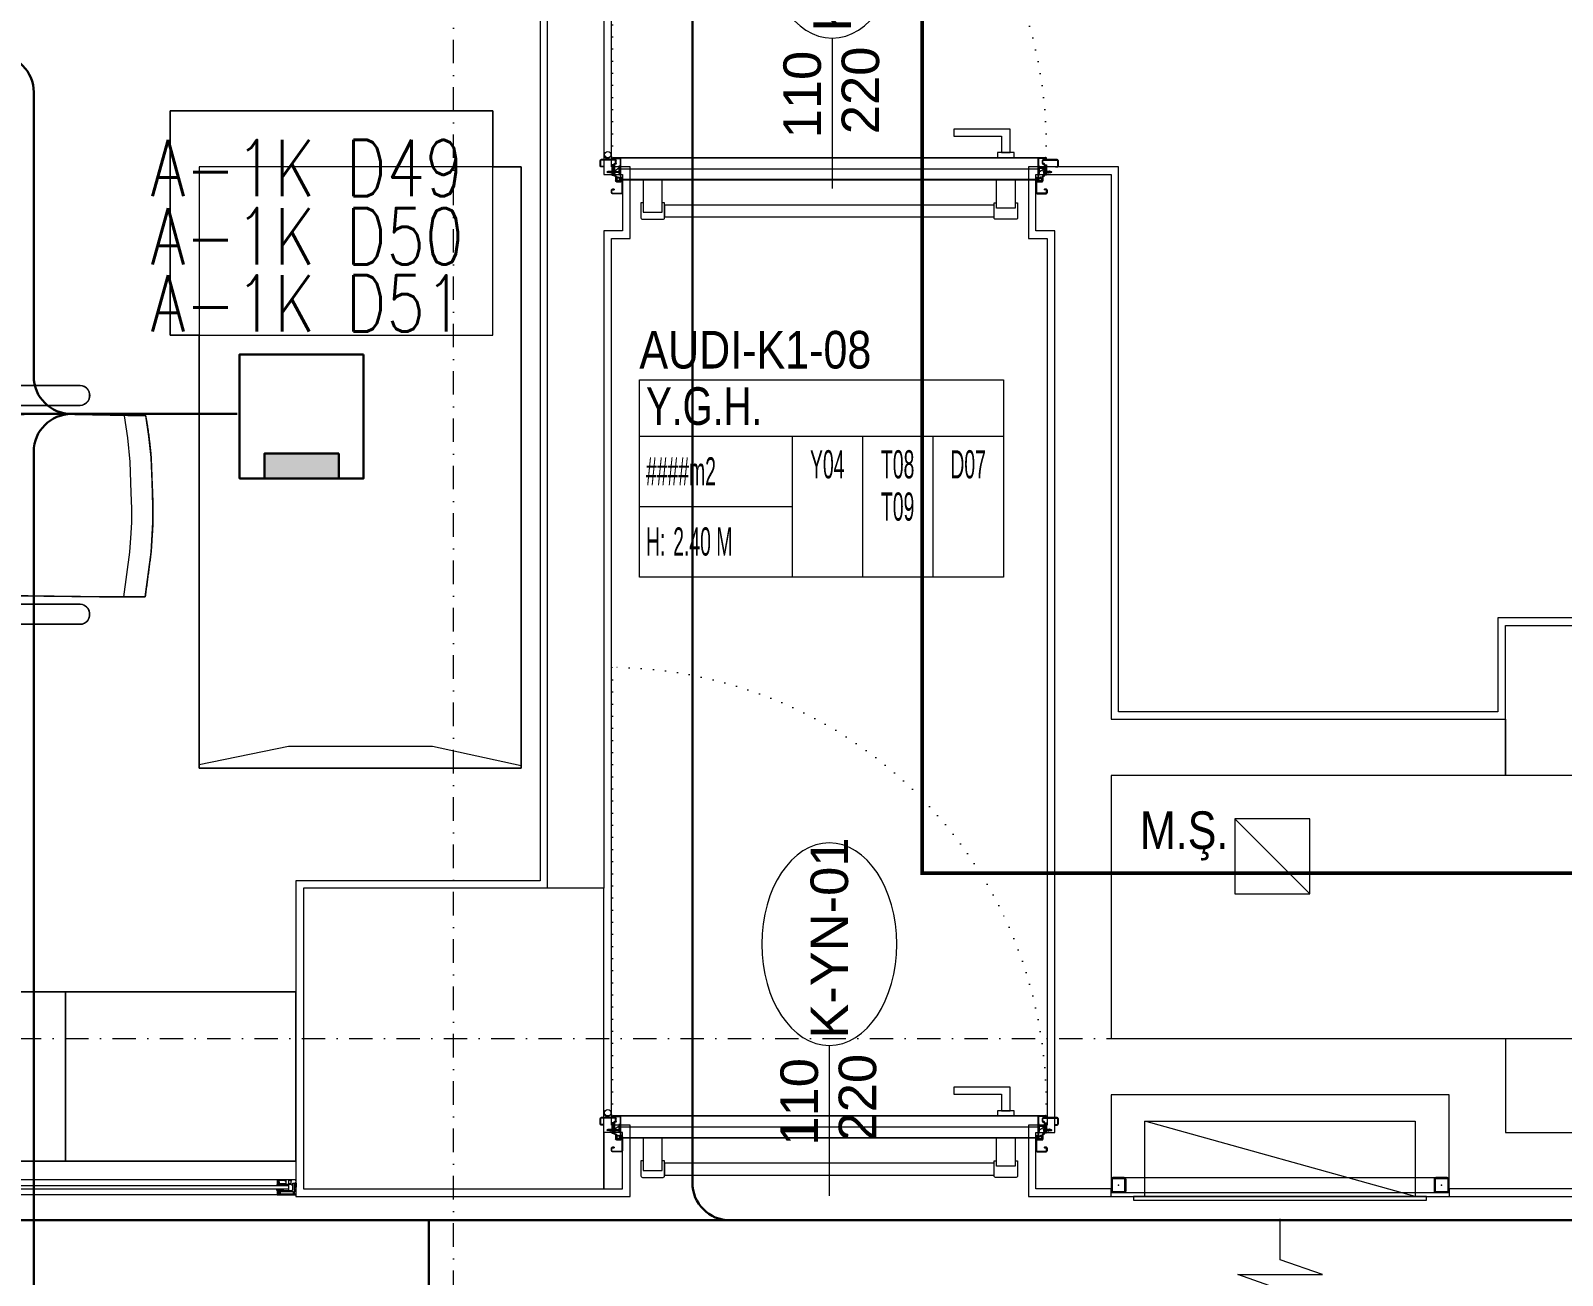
# Model space of a CAD drawing. Extents: x -2050 to 29725, y -1777 to 6820.
# Drawn here: x 9854.9 to 10262.6, y 2342 to 2673.3 of the extents above; entities that cross this region are included whole.
import ezdxf
from ezdxf.enums import TextEntityAlignment as Align

# ---------------------------------------------------------------- set-up
doc = ezdxf.new("R2010")
doc.units = 0
doc.header["$LTSCALE"] = 25
doc.header["$MEASUREMENT"] = 0
for name, pattern in [('DASHDOT2', [0.5, 0.25, -0.125, 0, -0.125]), ('DOT2', [0.125, 0, -0.125]), ('HIDDEN2', [4.7625, 3.175, -1.5875])]:
    doc.linetypes.add(name, pattern=pattern)
doc.layers.get('0').update_dxf_attribs({"color": 9, "lineweight": 9})
for name, color, linetype, lineweight in [('0 @ 1', 9, 'Continuous', 9), ('00', 9, 'Continuous', 9), ('01', 9, 'Continuous', 9), ('05', 9, 'Continuous', 9), ('06D', 9, 'Continuous', 9), ('10', 9, 'Continuous', 9), ('11', 9, 'Continuous', 9), ('14', 9, 'Continuous', 9), ('15', 9, 'Continuous', 9), ('20', 9, 'DOT2', 9), ('21', 9, 'Continuous', 9), ('22', 8, 'Continuous', 9), ('24', 9, 'DASHDOT2', 9), ('32-ekipman', 9, 'Continuous', 9), ('33', 9, 'BATTING', 9), ('40', 9, 'Continuous', 9), ('DATA TAVAN', 160, 'Continuous', 30), ('DATA YER', 30, 'Continuous', 30), ('E-DÖŞEME (ŞAP İÇİ) PRİZ KUTUSU', 7, 'Continuous', 30), ('E-YAZI', 7, 'Continuous', 30)]:
    doc.layers.add(name, color=color, linetype=linetype, lineweight=lineweight)
doc.styles.add('Arial', font='arial.ttf', dxfattribs={"height": 2.5})
doc.styles.add('E-YAZI', font='txttw.shx')
doc.styles.add('MuuM_TEXT-STANDART', font='ARIALN.TTF')
doc.linetypes.add('BATTING', pattern='A,0.0001,-0.1,[134,ltypeshp.shx,S=0.1,R=0,X=-0.1,Y=0],-0.2,[134,ltypeshp.shx,S=0.1,R=180,X=0.1,Y=0],-0.1', length=0.4001)
pattern_1 = [(225, (-604.72494, -2171.82614), (-0.0883883476, 0.0883883476), []), (135, (-604.72494, -2171.82614), (0.0883883476, 0.0883883476), [])]

# ---------------------------------------------------------------- blocks, each defined once
blk = doc.blocks.new('0_doorno')
blk.add_lwpolyline([(4.5, 0), (12.5, 0)])
blk.add_ellipse((-0.891, 0), major_axis=(-5.391, 0), ratio=0.666667)
at = {"style": 'Arial'}
blk.add_attdef('YUKSEKLIK', text='', height=2, dxfattribs=at).set_placement((5, 12.3), align=Align.TOP_LEFT)
blk.add_attdef('KAPINO', text='', height=2, dxfattribs=at).set_placement((0, 0), align=Align.MIDDLE)
blk.add_attdef('GENISLIK', text='', height=2, dxfattribs=at).set_placement((5, -3.789), align=Align.BOTTOM_LEFT)
blk = doc.blocks.new('Group-258-1')
at = {"linetype": 'Continuous'}
for p, q in [((384800.0983, 69164.505), (384800.0936, 69164.5084)), ((384800.71, 69164.505), (384800.7146, 69164.5084)), ((384800.2257, 69164.3995), (384800.1668, 69164.4084)), ((384800.2892, 69164.3936), (384800.2257, 69164.3995)), ((384800.3717, 69164.3904), (384800.2892, 69164.3936)), ((384800.4137, 69164.389), (384800.3717, 69164.3904)), ((384800.4502, 69164.389), (384800.4137, 69164.389)), ((384800.4792, 69164.3908), (384800.4502, 69164.389)), ((384800.5299, 69164.394), (384800.4792, 69164.3908)), ((384800.5895, 69164.4019), (384800.5299, 69164.394)), ((384800.6491, 69164.4097), (384800.5895, 69164.4019))]:
    blk.add_line(p, q, dxfattribs=at)
at = {"linetype": 'Continuous', "flags": 128}
for points in [[(384800.0862, 69164.6997), (384800.0862, 69164.6409), (384800.0862, 69164.6409)], [(384800.722, 69164.6997), (384800.722, 69164.6409), (384800.722, 69164.6409)], [(384800.0862, 69164.6409), (384800.0862, 69164.5259), (384800.0862, 69164.6409)], [(384800.1395, 69164.5259), (384800.1395, 69164.6409), (384800.1395, 69164.6409)], [(384800.6687, 69164.5259), (384800.6687, 69164.6409), (384800.6687, 69164.6409)], [(384800.722, 69164.6409), (384800.722, 69164.5259), (384800.722, 69164.6409)], [(384800.0862, 69164.5259), (384800.0862, 69164.5259), (384800.087, 69164.52)], [(384800.0862, 69164.5259), (384800.087, 69164.52), (384800.087, 69164.52)], [(384800.087, 69164.52), (384800.087, 69164.52), (384800.0892, 69164.5143)], [(384800.087, 69164.52), (384800.0892, 69164.5143), (384800.0892, 69164.5143)], [(384800.0892, 69164.5143), (384800.0892, 69164.5143), (384800.0929, 69164.5094)], [(384800.0892, 69164.5143), (384800.0936, 69164.5084), (384800.0929, 69164.5094)], [(384800.1328, 69164.5094), (384800.1328, 69164.5094), (384800.1365, 69164.5143)], [(384800.1328, 69164.5094), (384800.1365, 69164.5143), (384800.1365, 69164.5143)], [(384800.1365, 69164.5143), (384800.1365, 69164.5143), (384800.1387, 69164.52)], [(384800.1365, 69164.5143), (384800.1387, 69164.52), (384800.1387, 69164.52)], [(384800.1387, 69164.52), (384800.1387, 69164.52), (384800.1395, 69164.5259)], [(384800.1387, 69164.52), (384800.1395, 69164.5259), (384800.1395, 69164.5259)], [(384800.6695, 69164.52), (384800.6695, 69164.52), (384800.6687, 69164.5259)], [(384800.6695, 69164.52), (384800.6687, 69164.5259), (384800.6687, 69164.5259)], [(384800.6718, 69164.5143), (384800.6718, 69164.5143), (384800.6695, 69164.52)], [(384800.6718, 69164.5143), (384800.6695, 69164.52), (384800.6695, 69164.52)], [(384800.6754, 69164.5094), (384800.6754, 69164.5094), (384800.6718, 69164.5143)], [(384800.6754, 69164.5094), (384800.6718, 69164.5143), (384800.6718, 69164.5143)], [(384800.719, 69164.5143), (384800.7146, 69164.5084), (384800.7153, 69164.5094)], [(384800.719, 69164.5143), (384800.719, 69164.5143), (384800.7153, 69164.5094)], [(384800.7213, 69164.52), (384800.7213, 69164.52), (384800.719, 69164.5143)], [(384800.7213, 69164.52), (384800.719, 69164.5143), (384800.719, 69164.5143)], [(384800.722, 69164.5259), (384800.722, 69164.5259), (384800.7213, 69164.52)], [(384800.722, 69164.5259), (384800.7213, 69164.52), (384800.7213, 69164.52)], [(384800.0977, 69164.5054), (384800.0977, 69164.5054), (384800.1034, 69164.5026)], [(384800.0977, 69164.5054), (384800.1034, 69164.5026), (384800.1034, 69164.5026)], [(384800.1034, 69164.5026), (384800.1034, 69164.5026), (384800.1096, 69164.5011)], [(384800.1034, 69164.5026), (384800.1096, 69164.5011), (384800.1096, 69164.5011)], [(384800.1096, 69164.5011), (384800.1096, 69164.5011), (384800.1161, 69164.5011)], [(384800.1096, 69164.5011), (384800.1161, 69164.5011), (384800.1161, 69164.5011)], [(384800.1161, 69164.5011), (384800.1161, 69164.5011), (384800.1223, 69164.5026)], [(384800.1161, 69164.5011), (384800.1223, 69164.5026), (384800.1223, 69164.5026)], [(384800.1223, 69164.5026), (384800.1223, 69164.5026), (384800.128, 69164.5054)], [(384800.1223, 69164.5026), (384800.128, 69164.5054), (384800.128, 69164.5054)], [(384800.128, 69164.5054), (384800.128, 69164.5054), (384800.1328, 69164.5094)], [(384800.128, 69164.5054), (384800.1328, 69164.5094), (384800.1328, 69164.5094)], [(384800.6802, 69164.5054), (384800.6802, 69164.5054), (384800.6754, 69164.5094)], [(384800.6802, 69164.5054), (384800.6754, 69164.5094), (384800.6754, 69164.5094)], [(384800.6859, 69164.5026), (384800.6859, 69164.5026), (384800.6802, 69164.5054)], [(384800.6859, 69164.5026), (384800.6802, 69164.5054), (384800.6802, 69164.5054)], [(384800.6922, 69164.5011), (384800.6922, 69164.5011), (384800.6859, 69164.5026)], [(384800.6922, 69164.5011), (384800.6859, 69164.5026), (384800.6859, 69164.5026)], [(384800.6986, 69164.5011), (384800.6986, 69164.5011), (384800.6922, 69164.5011)], [(384800.6986, 69164.5011), (384800.6922, 69164.5011), (384800.6922, 69164.5011)], [(384800.7048, 69164.5026), (384800.7048, 69164.5026), (384800.6986, 69164.5011)], [(384800.7048, 69164.5026), (384800.6986, 69164.5011), (384800.6986, 69164.5011)], [(384800.7105, 69164.5054), (384800.7105, 69164.5054), (384800.7048, 69164.5026)], [(384800.7105, 69164.5054), (384800.7048, 69164.5026), (384800.7048, 69164.5026)]]:
    blk.add_lwpolyline(points, close=True, dxfattribs=at)
at = {"linetype": 'Continuous'}
for points in [[(384800.4074, 69164.8792), (384800.3673, 69164.8772), (384800.3272, 69164.8751)], [(384800.4932, 69164.8746), (384800.4503, 69164.8769), (384800.4074, 69164.8792)], [(384800.1886, 69164.8426), (384800.1775, 69164.8055), (384800.1663, 69164.7685)], [(384800.2312, 69164.8536), (384800.2099, 69164.8481), (384800.1886, 69164.8426)], [(384800.3272, 69164.8751), (384800.2792, 69164.8644), (384800.2312, 69164.8536)], [(384800.5432, 69164.8666), (384800.5182, 69164.8706), (384800.4932, 69164.8746)], [(384800.6271, 69164.8405), (384800.5851, 69164.8535), (384800.5432, 69164.8666)], [(384800.6454, 69164.7717), (384800.6363, 69164.8061), (384800.6271, 69164.8405)], [(384800.1182, 69164.7571), (384800.1184, 69164.788), (384800.1261, 69164.8013), (384800.1481, 69164.8026)], [(384800.1481, 69164.8026), (384800.1523, 69164.8031), (384800.1616, 69164.7937)], [(384800.2113, 69164.8039), (384800.1911, 69164.7972), (384800.1708, 69164.7905)], [(384800.2746, 69164.8191), (384800.2429, 69164.8115), (384800.2113, 69164.8039)], [(384800.3252, 69164.8264), (384800.2999, 69164.8227), (384800.2746, 69164.8191)], [(384800.3841, 69164.8318), (384800.3546, 69164.8291), (384800.3252, 69164.8264)], [(384800.4307, 69164.8318), (384800.4074, 69164.8318), (384800.3841, 69164.8318)], [(384800.4872, 69164.8271), (384800.4589, 69164.8295), (384800.4307, 69164.8318)], [(384800.5356, 69164.8225), (384800.5114, 69164.8248), (384800.4872, 69164.8271)], [(384800.5919, 69164.8096), (384800.5638, 69164.8161), (384800.5356, 69164.8225)], [(384800.637, 69164.7924), (384800.6046, 69164.8075), (384800.5919, 69164.8096)], [(384800.6601, 69164.8026), (384800.656, 69164.8031), (384800.6466, 69164.7937)], [(384800.69, 69164.7571), (384800.6898, 69164.788), (384800.6822, 69164.8013), (384800.6601, 69164.8026)], [(384800.0854, 69164.7011), (384800.1126, 69164.7212), (384800.1182, 69164.7571)], [(384800.1585, 69164.7715), (384800.1583, 69164.7588), (384800.158, 69164.7461)], [(384800.1616, 69164.7937), (384800.1601, 69164.7826), (384800.1585, 69164.7715)], [(384800.1663, 69164.7685), (384800.1639, 69164.6975), (384800.1616, 69164.6266)], [(384800.6491, 69164.4746), (384800.6472, 69164.6232), (384800.6454, 69164.7717)], [(384800.6466, 69164.7937), (384800.6482, 69164.7826), (384800.6497, 69164.7715)], [(384800.6497, 69164.7715), (384800.65, 69164.7588), (384800.6502, 69164.7461)], [(384800.7229, 69164.7011), (384800.6957, 69164.7212), (384800.69, 69164.7571)], [(384800.158, 69164.7461), (384800.1488, 69164.7423), (384800.1395, 69164.7385)], [(384800.1395, 69164.7385), (384800.1395, 69164.6897), (384800.1395, 69164.6409)], [(384800.6502, 69164.7461), (384800.6595, 69164.7423), (384800.6687, 69164.7385)], [(384800.6687, 69164.7385), (384800.6687, 69164.6897), (384800.6687, 69164.6409)], [(384800.1616, 69164.6266), (384800.1642, 69164.4892), (384800.1668, 69164.3518)], [(384800.6491, 69164.3531), (384800.6491, 69164.4138), (384800.6491, 69164.4746)], [(384800.1668, 69164.3518), (384800.2302, 69164.3409), (384800.278, 69164.3374)], [(384800.5299, 69164.3374), (384800.5895, 69164.3452), (384800.6491, 69164.3531)], [(384800.278, 69164.3374), (384800.3427, 69164.3349), (384800.4074, 69164.3324)], [(384800.4074, 69164.3324), (384800.4288, 69164.3324), (384800.4502, 69164.3324)], [(384800.4502, 69164.3324), (384800.4901, 69164.3349), (384800.5299, 69164.3374)]]:
    blk.add_open_spline(points, degree=2, dxfattribs=at)
at = {"layer": '40'}
blk.add_lwpolyline([(384800.6491, 69164.3531), (384800.5895, 69164.3452), (384800.5299, 69164.3374), (384800.4502, 69164.3324), (384800.4074, 69164.3324), (384800.3427, 69164.3349), (384800.278, 69164.3374), (384800.2222, 69164.3433), (384800.1668, 69164.3518), (384800.1642, 69164.4892), (384800.1616, 69164.6266), (384800.1639, 69164.6975), (384800.1663, 69164.7685), (384800.1732, 69164.7913), (384800.1886, 69164.8426), (384800.3272, 69164.8751), (384800.4074, 69164.8792), (384800.4932, 69164.8746), (384800.5432, 69164.8666), (384800.6271, 69164.8405), (384800.6454, 69164.7717), (384800.6472, 69164.6232), (384800.6491, 69164.4746), (384800.6491, 69164.4097)], close=True, dxfattribs=at)
for points in [[(384800.1395, 69164.7385), (384800.158, 69164.7461), (384800.1583, 69164.7588), (384800.1585, 69164.7715), (384800.1616, 69164.7937), (384800.1481, 69164.8026, 0.293897), (384800.1206, 69164.7899), (384800.1182, 69164.7571, -0.205), (384800.0854, 69164.7011), (384800.0862, 69164.6997), (384800.0862, 69164.5259, 0.937941), (384800.1395, 69164.5259)], [(384800.6687, 69164.7385), (384800.6502, 69164.7461), (384800.65, 69164.7588), (384800.6497, 69164.7715), (384800.6466, 69164.7937), (384800.6601, 69164.8026, -0.293897), (384800.6877, 69164.7899), (384800.69, 69164.7571, 0.205), (384800.7229, 69164.7011), (384800.722, 69164.6997), (384800.722, 69164.5259, -0.937941), (384800.6687, 69164.5259)]]:
    blk.add_lwpolyline(points, format="xyb", close=True, dxfattribs=at)
blk = doc.blocks.new('p-masa_160')
for p, q in [((7.57, 115.2), (7.57, 160)), ((85.7, 115.2), (7.57, 115.2))]:
    blk.add_line(p, q)
blk.add_lwpolyline([(85.7, 115.2), (93.45, 115.2), (93.45, 174.97), (7.57, 174.97), (7.57, 160), (0, 160), (0, 0), (85.7, 0), (85.7, 115.2)], close=True)
at = {"flags": 128}
for points in [[(7.57, 160), (7.57, 174.97), (93.45, 174.97), (93.45, 115.2), (85.7, 115.2)], [(85.7, 0.04), (85.7, 0.94), (61.93, 5.88), (23.62, 5.88), (0, 0.73), (0, 0), (85.67, 0)]]:
    blk.add_lwpolyline(points, dxfattribs=at)
for points in [[(85.7, 160), (85.7, 0), (0, 0), (0, 160), (85.7, 160)], [(85.7, 160), (85.7, 0), (0, 0), (0, 160)]]:
    blk.add_lwpolyline(points, close=True, dxfattribs=at)
blk = doc.blocks.new('Group-41-1')
for p, q in [((384804.5645, 69162.035), (384804.5645, 69161.585)), ((384805.1779, 69162.035), (384804.5645, 69162.035)), ((384805.1779, 69161.585), (384805.1779, 69162.035)), ((384804.5645, 69161.585), (384805.1779, 69161.585))]:
    blk.add_line(p, q)
at = {"flags": 128}
blk.add_lwpolyline([(384804.5645, 69162.035), (384805.1779, 69162.035), (384805.1779, 69161.585), (384804.5645, 69161.585)], close=True, dxfattribs=at)
blk = doc.blocks.new('Group-42-1')
at = {"layer": '05', "color": 7}
for p in [(-1.2267, 0), (-0.6133, 0), (0, 0)]:
    blk.add_blockref('Group-41-1', p, dxfattribs=at)
blk = doc.blocks.new('0_roomno2-flat-2')
at = {"layer": '21'}
blk.add_lwpolyline([(96.88, -52.5), (0, -52.5), (0, 0), (96.88, 0)], close=True, dxfattribs=at)
for points in [[(0, -15), (96.88, -15)], [(40.62, -15), (40.62, -52.5)], [(59.38, -15), (59.38, -52.5)], [(78.12, -15), (78.12, -52.5)], [(0, -33.75), (40.62, -33.75)]]:
    blk.add_lwpolyline(points, dxfattribs=at)
at = {"layer": '21', "style": 'MuuM_TEXT-STANDART', "width": 0.6}
blk.add_text('H:', height=7.5, dxfattribs=at).set_placement((1.75, -43.04), align=Align.MIDDLE_LEFT)
at = {"layer": '21', "style": 'Arial'}
blk.add_attdef('ODANO', (0, 5.85), '', height=10, dxfattribs=at)
blk.add_attdef('MEKANADI', text='', height=10, dxfattribs=at).set_placement((1.75, -15), align=Align.BOTTOM_LEFT)
at = {"layer": '21', "style": 'MuuM_TEXT-STANDART', "width": 0.6}
for tag, p in [('YER01', (50, -22.5)), ('TAVAN01', (68.75, -22.5)), ('DUVAR01', (87.5, -22.5)), ('YER02', (50, -33.75)), ('TAVAN02', (68.75, -33.75)), ('DUVAR02', (87.5, -33.75)), ('YER03', (50, -45)), ('TAVAN03', (68.75, -45)), ('DUVAR03', (87.5, -45))]:
    blk.add_attdef(tag, text='', height=7.5, dxfattribs=at).set_placement(p, align=Align.MIDDLE_CENTER)
for tag, p in [('M2', (1.75, -24.38)), ('TEMIZTAVANYUKSEKLIGI', (9, -43.04))]:
    blk.add_attdef(tag, text='', height=7.5, dxfattribs=at).set_placement(p, align=Align.MIDDLE_LEFT)
blk = doc.blocks.new('p-kolon_80x80')
blk.add_lwpolyline([(-40, -40), (40, -40), (40, 40), (-40, 40)], close=True)
blk = doc.blocks.new('*U10')
at = {"ltscale": 15}
for p, q in [((-24.9, 0.9), (-25.7, 0)), ((-24.9, -0.9), (-25.7, 0)), ((-22.9, 1.5), (-24.9, 0.9)), ((-22.9, 1.5), (-22.9, -1.5)), ((-21.2, -2.7), (-18.1, 2.8)), ((-21, -2.7), (-17.9, 2.7)), ((-19.7, -2.7), (-16.6, 2.8)), ((-19.5, -2.7), (-16.4, 2.7)), ((-18.5, 1.5), (-18.3, 2)), ((-18.2, -2.7), (-15.1, 2.8)), ((-18, -2.7), (-14.9, 2.7)), ((-17, 1.5), (-16.8, 2)), ((-16.7, -2.7), (-13.6, 2.8)), ((-16.5, -2.7), (-13.4, 2.7)), ((-15.5, 1.5), (-15.3, 2)), ((-15.2, -2.7), (-12.1, 2.8)), ((-15, -2.7), (-11.9, 2.7)), ((-14, 1.5), (-13.8, 2)), ((-13.7, -2.7), (-10.6, 2.8)), ((-13.5, -2.7), (-10.4, 2.7)), ((-12.5, 1.5), (-12.3, 2)), ((-12.2, -2.7), (-9.1, 2.8)), ((-12, -2.7), (-8.9, 2.7)), ((-11, 1.5), (-10.8, 2)), ((-10.7, -2.7), (-7.6, 2.8)), ((-10.5, -2.7), (-7.4, 2.7)), ((-9.5, 1.5), (-9.3, 2)), ((-9.2, -2.7), (-6.1, 2.8)), ((-9, -2.7), (-5.9, 2.7)), ((-8, 1.5), (-7.8, 2)), ((-7.7, -2.7), (-4.6, 2.8)), ((-7.5, -2.7), (-4.4, 2.7)), ((-6.5, 1.5), (-6.3, 2)), ((-6.2, -2.7), (-3.1, 2.8)), ((-6, -2.7), (-2.9, 2.7)), ((-5, 1.5), (-4.8, 2)), ((-4.7, -2.7), (-1.6, 2.8)), ((-4.5, -2.7), (-1.4, 2.7)), ((-3.5, 1.5), (-3.3, 2)), ((-2, 1.5), (-1.8, 2)), ((-0.5, 4.2), (-1.5, 1.5)), ((0, 0.5), (-0.6, 0.5)), ((-24.9, -0.9), (-22.9, -1.5)), ((-8.6, -1.5), (-22.9, -1.5)), ((-21.2, -2.7), (-20.9, -1.5)), ((-20.3, -1.5), (-19.1, -1.5)), ((-19.7, -2.7), (-19.4, -1.5)), ((-18.8, -1.5), (-17.6, -1.5)), ((-18.2, -2.7), (-17.9, -1.5)), ((-17.3, -1.5), (-16.1, -1.5)), ((-16.7, -2.7), (-16.4, -1.5)), ((-15.8, -1.5), (-14.6, -1.5)), ((-15.2, -2.7), (-14.9, -1.5)), ((-14.3, -1.5), (-13.1, -1.5)), ((-13.7, -2.7), (-13.4, -1.5)), ((-12.8, -1.5), (-11.6, -1.5)), ((-12.2, -2.7), (-11.9, -1.5)), ((-11.3, -1.5), (-10.1, -1.5)), ((-10.7, -2.7), (-10.4, -1.5)), ((-9.8, -1.5), (-8.6, -1.5)), ((-9.2, -2.7), (-8.9, -1.5)), ((-8.3, -1.5), (-7.1, -1.5)), ((-7.7, -2.7), (-7.4, -1.5)), ((-6.8, -1.5), (-5.6, -1.5)), ((-6.2, -2.7), (-5.9, -1.5)), ((-5.3, -1.5), (-4.1, -1.5)), ((-4.7, -2.7), (-4.4, -1.5)), ((-3.8, -1.5), (-2.1, -1.5)), ((-0.5, -4.2), (-1.5, -1.5)), ((0, -0.5), (-0.6, -0.5))]:
    blk.add_line(p, q, dxfattribs=at)
for p, q in [((-6.9, 1.5), (-22.9, 1.5)), ((-17.4, 1.5), (-18.6, 1.5)), ((-15.9, 1.5), (-17.1, 1.5)), ((-14.4, 1.5), (-15.6, 1.5)), ((-12.9, 1.5), (-14.1, 1.5)), ((-11.4, 1.5), (-12.6, 1.5)), ((-9.9, 1.5), (-11.1, 1.5)), ((-8.4, 1.5), (-9.6, 1.5)), ((-6.9, 1.5), (-8.1, 1.5)), ((-5.4, 1.5), (-6.6, 1.5)), ((-3.9, 1.5), (-5.1, 1.5)), ((-2.4, 1.5), (-3.6, 1.5)), ((-1.5, 1.5), (-2.1, 1.5)), ((0, 0.5), (0, 4.1)), ((-1.5, -1.5), (-2.1, -1.5)), ((0, -0.5), (0, -4.1))]:
    blk.add_line(p, q)
for centre, radius, start, end in [((-26, 3.9), 3.92, 274.361, 322.1025), ((-26, -3.9), 3.92, 37.8975, 85.639), ((-18, 2.8), 0.0971, 330.3204, 150.3204), ((-16.5, 2.8), 0.0971, 330.3204, 150.3204), ((-15, 2.8), 0.0971, 330.3204, 150.3204), ((-13.5, 2.8), 0.0971, 330.3204, 150.3204), ((-12, 2.8), 0.0971, 330.3204, 150.3204), ((-10.5, 2.8), 0.0971, 330.3204, 150.3204), ((-9, 2.8), 0.0971, 330.3204, 150.3204), ((-7.5, 2.8), 0.0971, 330.3204, 150.3204), ((-6, 2.8), 0.0971, 330.3204, 150.3204), ((-4.5, 2.8), 0.0971, 330.3204, 150.3204), ((-3, 2.8), 0.0971, 330.3204, 150.3204), ((-1.5, 2.8), 0.0971, 330.3204, 150.3204), ((-0.6, 0), 0.486, 90, 270), ((-0.3, 4.1), 0.25, 0, 150.0864), ((-21.1, -2.7), 0.0971, 150.3204, 330.3204), ((-19.6, -2.7), 0.0971, 150.3204, 330.3204), ((-18.1, -2.7), 0.0971, 150.3204, 330.3204), ((-16.6, -2.7), 0.0971, 150.3204, 330.3204), ((-15.1, -2.7), 0.0971, 150.3204, 330.3204), ((-13.6, -2.7), 0.0971, 150.3204, 330.3204), ((-12.1, -2.7), 0.0971, 150.3204, 330.3204), ((-10.6, -2.7), 0.0971, 150.3204, 330.3204), ((-9.1, -2.7), 0.0971, 150.3204, 330.3204), ((-7.6, -2.7), 0.0971, 150.3204, 330.3204), ((-6.1, -2.7), 0.0971, 150.3204, 330.3204), ((-4.6, -2.7), 0.0971, 150.3204, 330.3204), ((-0.3, -4.1), 0.25, 209.9136, 0)]:
    blk.add_arc(centre, radius, start, end, dxfattribs=at)
blk = doc.blocks.new('conta')
at = {"ltscale": 10}
for p, q in [((-2649.87, 5345.53), (-2649.81, 5345.61)), ((-2649.72, 5345.4), (-2649.28, 5345.4)), ((-2649.25, 5345.41), (-2649.09, 5345.51)), ((-2648.83, 5344.87), (-2648.56, 5345.24)), ((-2648.77, 5345.12), (-2648.63, 5345.3)), ((-2648.56, 5345.31), (-2648.56, 5345.31)), ((-2649.88, 5344.46), (-2649.78, 5344.3)), ((-2649.78, 5344.3), (-2649.74, 5344.3)), ((-2648.97, 5344.05), (-2648.78, 5343.8)), ((-2648.87, 5344.09), (-2648.7, 5343.86)), ((-2648.71, 5343.79), (-2648.71, 5343.79))]:
    blk.add_line(p, q, dxfattribs=at)
for centre, radius, start, end in [((-2653.03, 5345), 3.19, 350.4674, 8.9372), ((-2649.83, 5345.5), 0.05, 140.6345, 188.9372), ((-2649.74, 5345.58), 0.0696, 22.2428, 159.258), ((-2650.94, 5345.01), 1.24, 340.3382, 16.7772), ((-2649.72, 5345.37), 0.03, 90, 196.7772), ((-2649.28, 5345.45), 0.05, 270, 303.0062), ((-2649.08, 5345.49), 0.03, 4.7972, 123.0062), ((-2650.22, 5344.99), 1.27, 338.7066, 23.0418), ((-2649.01, 5345.57), 0.05, 18.7951, 42.1429), ((-2651.17, 5344.83), 2.33, 7.5897, 18.7951), ((-2648.81, 5345.15), 0.05, 187.5897, 322.7347), ((-2648.59, 5345.27), 0.05, 52.7347, 142.7347), ((-2648.59, 5345.27), 0.05, 322.7347, 52.7347), ((-2649.87, 5344.47), 0.02, 170.4674, 213.7451), ((-2649.74, 5344.58), 0.03, 160.3382, 273.2666), ((-2649.56, 5341.55), 3.01, 80.4362, 93.2666), ((-2649.22, 5344.14), 0.231, 353.9571, 81.9004), ((-2649.06, 5344.54), 0.03, 260.4362, 338.7066), ((-2648.89, 5344.11), 0.1, 173.9571, 217.2653), ((-2658.2, 5345.19), 9.36, 353.6857, 357.8537), ((-2648.79, 5344.15), 0.1, 173.6857, 217.2653), ((-2648.79, 5344.84), 0.05, 142.7347, 180.2669), ((-2648.74, 5343.83), 0.05, 217.2653, 307.2653), ((-2648.74, 5343.83), 0.05, 307.2653, 37.2653)]:
    blk.add_arc(centre, radius, start, end, dxfattribs=at)
for points, knots in [([(-2648.98, 5345.6), (-2649, 5345.63), (-2649.09, 5345.71), (-2649.23, 5345.44), (-2649.32, 5345.74), (-2649.39, 5345.46), (-2649.51, 5345.75), (-2649.59, 5345.5), (-2649.65, 5345.57), (-2649.68, 5345.61)], [0.0086373, 0.0086373, 0.0086373, 0.0086373, 0.1097304, 0.3133405, 0.4430081, 0.5658764, 0.7165186, 0.8527974, 0.9648495, 0.9648495, 0.9648495, 0.9648495]), ([(-2649.74, 5344.31), (-2649.74, 5344.34), (-2649.7, 5344.52), (-2649.59, 5344.33), (-2649.34, 5344.36), (-2649.23, 5344.37), (-2649.18, 5344.37)], [0, 0, 0, 0, 0.1008757, 0.3841126, 0.5436166, 0.6906785, 0.6906785, 0.6906785, 0.6906785])]:
    blk.add_open_spline(points, degree=3, knots=knots, dxfattribs=at)
blk = doc.blocks.new('p-yn_sackasa')
at = {"layer": '10', "linetype": 'Continuous'}
for p, q in [((0, 6.16), (0, 6.9)), ((0.01, 6.9), (0.01, 6.15)), ((0.14, 6.9), (0.14, 6.16)), ((0.15, 6.9), (0.15, 6.16)), ((2.69, 7.16), (0.26, 7.16)), ((2.69, 7.15), (0.26, 7.15)), ((2.69, 7.02), (0.26, 7.02)), ((0.26, 7.01), (2.69, 7.01)), ((0.26, 6.05), (0.76, 6.05)), ((0.75, 6.04), (0.26, 6.04)), ((0.26, 5.91), (0.75, 5.91)), ((0.76, 5.9), (0.26, 5.9)), ((0.75, 5.91), (0.75, 6.04)), ((0.76, 5.9), (0.76, 6.05)), ((2.8, 3.29), (2.8, 6.9)), ((2.81, 3.29), (2.81, 6.9)), ((2.94, 3.29), (2.94, 6.9)), ((2.95, 3.29), (2.95, 6.9)), ((-2.19, 0), (-2.19, -0.15)), ((0.67, -0.71), (0.67, 2.27)), ((0.69, -0.71), (0.69, 2.27)), ((0.81, -0.71), (0.81, 2.27)), ((0.83, -0.71), (0.83, 2.27)), ((0.92, 2.33), (0.95, 2.32)), ((0.93, 2.34), (0.95, 2.33)), ((1.01, 2.46), (0.99, 2.47)), ((0.99, 2.46), (1.01, 2.45)), ((1.11, 2.52), (1.11, 3.73)), ((1.12, 2.52), (1.12, 3.73)), ((1.25, 3.73), (1.25, 2.52)), ((1.26, 2.52), (1.26, 3.73)), ((1.37, 3.98), (2.49, 3.98)), ((2.49, 3.97), (1.37, 3.97)), ((1.37, 3.84), (2.49, 3.84)), ((2.49, 3.83), (1.37, 3.83)), ((2.6, 3.69), (2.5, 3.36)), ((2.51, 3.35), (2.61, 3.69)), ((2.73, 3.65), (2.63, 3.32)), ((2.74, 3.64), (2.64, 3.31)), ((-2.95, -0.25), (-2.95, -1.75)), ((-2.94, -1.75), (-2.94, -0.25)), ((-2.81, -0.25), (-2.81, -1.75)), ((-2.8, -0.25), (-2.8, -1.75)), ((-2.19, 0), (-2.7, 0)), ((-2.2, -0.01), (-2.7, -0.01)), ((-2.2, -0.14), (-2.7, -0.14)), ((-2.19, -0.15), (-2.7, -0.15)), ((1.01, -1.85), (-2.7, -1.85)), ((1.01, -1.86), (-2.7, -1.86)), ((-2.7, -1.99), (1.01, -1.99)), ((1.01, -2), (-2.7, -2)), ((-2.2, -0.14), (-2.2, -0.01)), ((0.92, -0.77), (0.95, -0.76)), ((0.93, -0.78), (0.95, -0.77)), ((0.99, -0.89), (1.01, -0.88)), ((1.01, -0.89), (0.99, -0.91)), ((1.11, -0.96), (1.11, -1.75)), ((1.12, -0.96), (1.12, -1.75)), ((1.25, -0.96), (1.25, -1.75)), ((1.26, -0.96), (1.26, -1.75))]:
    blk.add_line(p, q, dxfattribs=at)
for points in [[(0.15, 2.14), (0.67, 2.14), (0.67, -0.54), (0.15, -0.54)], [(0.15, 2.14), (0.41, 2.14), (0.41, -0.54), (0.15, -0.54)]]:
    blk.add_lwpolyline(points, close=True, dxfattribs=at)
for centre, radius, start, end in [((0.26, 6.9), 0.261, 90, 180), ((0.26, 6.16), 0.261, 180, 270), ((0.26, 6.9), 0.249, 90, 180), ((0.26, 6.16), 0.249, 181.345, 271.3502), ((0.26, 6.9), 0.122, 90, 180), ((0.26, 6.16), 0.122, 180, 270), ((0.26, 6.9), 0.11, 90, 180), ((0.26, 6.16), 0.11, 180, 270), ((2.69, 6.9), 0.261, 0, 90), ((2.69, 6.9), 0.249, 0, 90), ((2.69, 6.9), 0.122, 0, 90), ((2.69, 6.9), 0.11, 0, 90), ((0.89, 2.27), 0.219, 63.2153, 180), ((0.89, 2.27), 0.206, 63.2169, 180), ((0.89, 2.27), 0.0801, 63.215, 180), ((0.89, 2.27), 0.0674, 63.2144, 180), ((1.04, 2.52), 0.206, 243.2197, 0), ((1.04, 2.52), 0.219, 243.2148, 0), ((1.04, 2.52), 0.0801, 243.2203, 0), ((1.04, 2.52), 0.0674, 243.2129, 0), ((1.37, 3.73), 0.253, 90, 180), ((1.37, 3.73), 0.24, 90, 180), ((1.37, 3.73), 0.114, 90, 180), ((1.37, 3.73), 0.101, 90, 180), ((2.49, 3.72), 0.261, 342.8602, 90), ((2.49, 3.72), 0.249, 342.8613, 90), ((2.49, 3.72), 0.122, 342.8607, 90), ((2.49, 3.72), 0.11, 342.8621, 90), ((2.72, 3.29), 0.232, 162.8601, 0), ((2.72, 3.29), 0.219, 162.8613, 0), ((2.72, 3.29), 0.0927, 162.8605, 0), ((2.72, 3.29), 0.0801, 162.8624, 0), ((-2.7, -0.25), 0.253, 90, 180), ((-2.7, -1.75), 0.253, 180, 270), ((-2.7, -0.25), 0.24, 90, 180), ((-2.7, -1.75), 0.24, 180, 270), ((-2.7, -0.25), 0.114, 90, 180), ((-2.7, -1.75), 0.114, 180, 270), ((-2.7, -0.25), 0.101, 90, 180), ((-2.7, -1.75), 0.101, 180, 270), ((0.89, -0.71), 0.219, 180, 296.785), ((0.89, -0.71), 0.206, 180, 296.7851), ((0.89, -0.71), 0.0801, 180, 296.785), ((0.89, -0.71), 0.0674, 180, 180.5245), ((0.89, -0.71), 0.0674, 180, 296.7871), ((1.04, -0.96), 0.219, 0, 116.7854), ((1.04, -0.96), 0.206, 0, 116.7836), ((1.04, -0.96), 0.0801, 0, 116.7811), ((1.04, -0.96), 0.0674, 0, 116.7871), ((1.01, -1.75), 0.114, 270, 0), ((1.01, -1.75), 0.24, 270, 0), ((1.01, -1.75), 0.101, 270, 0), ((1.01, -1.75), 0.253, 270, 0)]:
    blk.add_arc(centre, radius, start, end, dxfattribs=at)
at = {"layer": '10', "xscale": 0.0842696629213483, "yscale": 0.0842696629213483, "zscale": 0.0842696629213483}
blk.add_blockref('*U10', (0.95, 1.35), dxfattribs=at)
at = {"layer": '14', "xscale": -0.7887640449438696, "yscale": 0.7887640449438696, "zscale": 0.7887640449438204, "rotation": 90}
blk.add_blockref('conta', (4217.78, -2086.42), dxfattribs=at)
blk = doc.blocks.new('*U282')
at = {"layer": '06D'}
for points in [[(12.5, 9.56), (11.87, 9.56), (11.87, 13.56, -0.414214), (12.25, 13.93), (17.75, 13.93, -0.414214), (18.12, 13.56), (18.12, 9.56), (17.5, 9.56)], [(111.5, 9.56), (112.12, 9.56), (112.12, 13.56, 0.414214), (111.75, 13.93), (106.25, 13.93, 0.414214), (105.87, 13.56), (105.87, 9.56), (106.5, 9.56)]]:
    blk.add_lwpolyline(points, format="xyb", dxfattribs=at)
for points in [[(105.87, 13.31), (18.12, 13.31), (18.12, 10.18), (105.87, 10.18)], [(12.5, 10.94), (17.5, 10.94), (17.5, 3.44), (12.5, 3.44)], [(111.5, 12.06), (106.5, 12.06), (106.5, 3.44), (111.5, 3.44)]]:
    blk.add_lwpolyline(points, close=True, dxfattribs=at)
for points in [[(12.8, -2.56), (12.8, -3.81), (17.2, -3.81), (17.2, -2.56), (12.8, -2.56)], [(13.87, -3.81), (13.87, -10.06), (28.87, -10.06), (28.87, -8.19), (16.12, -8.19), (16.12, -8.19), (16.12, -3.81), (13.87, -3.81)]]:
    blk.add_lwpolyline(points, dxfattribs=at)
at = {"layer": '10', "ltscale": 10}
for p, q in [((5, 0.68), (6, 1.33)), ((5, 0.68), (6, 1.33)), ((6, 0.28), (5, 0.28)), ((6, 0.28), (5, 0.28)), ((6, 0.08), (5, 0.08)), ((6, 0.08), (5, 0.08)), ((6, 1.76), (6, 1.33)), ((6.3, 1.76), (6, 1.76)), ((6, 1.76), (6, 1.33)), ((6.3, 1.76), (6, 1.76)), ((6, 1.33), (6, -0.17)), ((6, 1.33), (6, -0.17)), ((6.3, -2.19), (6.3, 3.34)), ((6.3, 1.33), (6.3, 1.76)), ((6.3, 1.33), (6.3, 1.76)), ((6.3, -0.17), (6.3, 1.33)), ((6.3, -0.17), (6.3, 1.33)), ((117.6, 3.44), (6.4, 3.44)), ((6.45, -2.29), (6.45, 3.24)), ((117.5, 3.29), (6.5, 3.29)), ((117.55, -2.29), (117.55, 3.24)), ((117.7, -2.19), (117.7, 3.34)), ((117.7, 1.76), (117.7, 0.26)), ((118, 1.76), (117.7, 1.76)), ((117.7, 0.26), (117.7, -0.17)), ((118, 0.26), (118, 1.76)), ((118, 1.51), (119, 1.51)), ((118, 1.31), (119, 1.31)), ((119, 0.91), (118, 0.26)), ((118, -0.17), (118, 0.26)), ((4.3, -2.46), (4.3, -2.34)), ((4.4, -2.24), (6.25, -2.24)), ((119.6, -2.56), (4.4, -2.56)), ((4.45, -2.41), (4.45, -2.39)), ((4.45, -2.39), (6.35, -2.39)), ((119.54, -2.41), (4.45, -2.41)), ((6, -0.17), (6.3, -0.17)), ((6, -0.17), (6.3, -0.17)), ((119.54, -2.39), (117.65, -2.39)), ((117.7, -0.17), (118, -0.17)), ((119.6, -2.24), (117.75, -2.24)), ((119.55, -2.41), (119.55, -2.39)), ((119.7, -2.46), (119.7, -2.34)), ((120.84, -2), (120.84, -2.43)), ((120.84, -2), (120.84, -2.43)), ((121.05, -2), (121.05, -2.43)), ((121.05, -2), (121.05, -2.43)), ((121.22, -2.16), (121.05, -2.16)), ((121.22, -2.16), (121.05, -2.16)), ((121.22, -2.16), (121.22, -2.29)), ((121.22, -2.16), (121.22, -2.29)), ((121.6, -2.73), (121.73, -2.62)), ((121.6, -2.73), (121.73, -2.62))]:
    blk.add_line(p, q, dxfattribs=at)
blk.add_circle((120.95, -3.26), 0.843, dxfattribs=at)
blk.add_circle((120.95, -3.26), 0.843, dxfattribs=at)
for centre, radius, start, end in [((6.44, 3.3), 0.141, 104.9271, 165.0729), ((117.5, 3.24), 0.05, 0, 90), ((117.6, 3.34), 0.1, 0, 90), ((4.4, -2.34), 0.1, 90, 180), ((4.4, -2.46), 0.1, 180, 270), ((4.45, -2.39), 0.005, 90, 180), ((4.45, -2.41), 0.005, 180, 270), ((6.25, -2.19), 0.05, 270, 0), ((6.35, -2.29), 0.1, 270, 0), ((117.65, -2.29), 0.1, 180, 270), ((117.75, -2.19), 0.05, 180, 270), ((119.54, -2.39), 0.005, 0, 90), ((119.54, -2.41), 0.005, 270, 360), ((119.6, -2.34), 0.1, 0, 90), ((119.6, -2.46), 0.1, 270, 0), ((120.42, -2.26), 0.302, 285.5524, 60.0315), ((120.42, -2.26), 0.302, 285.5524, 60.0315), ((120.42, -2.26), 0.428, 336.352, 37.621), ((120.42, -2.26), 0.428, 336.352, 37.621), ((120.95, -3.26), 1.01, 39.4092, 74.2861), ((120.95, -3.26), 1.01, 39.4092, 74.2861)]:
    blk.add_arc(centre, radius, start, end, dxfattribs=at)
at = {"layer": '20'}
blk.add_lwpolyline([(119.7, -2.4), (119.7, -121.8, -0.421209), (4.3, -2.4, 1)], format="xyb", dxfattribs=at)
at = {"layer": '33', "ltscale": 0.25}
blk.add_lwpolyline([(117.55, 0.48), (6.45, 0.48)], dxfattribs=at)
blk.add_blockref('p-yn_sackasa', (4, 0))
at = {"xscale": -1}
blk.add_blockref('p-yn_sackasa', (120, 0), dxfattribs=at)
blk = doc.blocks.new('Prf-40x40')
for points in [[(1.5, -2), (-1.5, -2, -0.414214), (-2, -1.5), (-2, 1.5, -0.414214), (-1.5, 2), (1.5, 2, -0.414214), (2, 1.5), (2, -1.5, -0.414214)], [(1.5, -1.7), (-1.5, -1.7, -0.414214), (-1.7, -1.5), (-1.7, 1.5, -0.414214), (-1.5, 1.7), (1.5, 1.7, -0.414214), (1.7, 1.5), (1.7, -1.5, -0.414214)]]:
    blk.add_lwpolyline(points, format="xyb", close=True)
blk.add_point((0, 0))
blk = doc.blocks.new('p-krt-yangindolabi_vw')
at = {"linetype": 'Continuous'}
blk.add_lwpolyline([(-37.41, 54.8), (-36, 58.78), (-36, 44.76), (-47.25, 40.82), (-24.75, 40.82), (-36, 36.88), (-36, 25.98)], dxfattribs=at)
for points in [[(-36, 58.78), (-37.41, 54.8)], [(-36, 58.78), (-34.59, 54.8)]]:
    blk.add_lwpolyline(points)
for points in [[(-72, 20), (-75, 20), (-75, 21), (3, 21), (3, 20)], [(-72, 0), (0, 0), (0, 20), (-72, 20)], [(0, 20), (-72, 0), (0, 0)]]:
    blk.add_lwpolyline(points, close=True)
blk = doc.blocks.new('p-strahle-alüminyumdoğramaprofili')
at = {"layer": '10'}
h = blk.add_hatch(dxfattribs=at)
h.set_pattern_fill('NET', color=256, angle=315, style=0)
h.set_pattern_definition(pattern_1)
h.paths.add_polyline_path([(-4.62, 2.65), (-4.68, 2.65), (-4.72, 2.75), (-4.72, 2.8), (-4.69, 2.8), (-4.69, 2.92), (-4.98, 2.92), (-4.98, 2.8), (-4.95, 2.8), (-4.99, 2.65), (-5.08, 2.66), (-5.25, 2.28), (-5.14, 2.28), (-5.14, 2.33), (-4.98, 2.52, 0.2599), (-4.9, 2.28), (-4.66, 2.28, 0.382682)])
h.paths.add_polyline_path([(-4.86, 2.52), (-4.67, 2.52, -2.16717)], flags=16)
h = blk.add_hatch(dxfattribs=at)
h.set_pattern_fill('NET', color=256, angle=315, style=0)
h.set_pattern_definition(pattern_1)
h.paths.add_polyline_path([(-4.62, 0.88), (-4.68, 0.88), (-4.72, 0.77), (-4.72, 0.73), (-4.69, 0.73), (-4.69, 0.6), (-4.98, 0.6), (-4.98, 0.73), (-4.95, 0.73), (-4.99, 0.88), (-5.08, 0.87), (-5.25, 1.24), (-5.14, 1.24), (-5.14, 1.2), (-4.98, 1.01, -0.2599), (-4.9, 1.24), (-4.66, 1.24, -0.382682)])
h.paths.add_polyline_path([(-4.86, 1), (-4.67, 1, 2.16717)], flags=16)
h = blk.add_hatch(dxfattribs=at)
h.set_pattern_fill('NET', color=256, angle=315, style=0)
h.set_pattern_definition([(225, (-608.45214, -2173.53612), (-0.0883883476, 0.0883883476), []), (135, (-608.45214, -2173.53612), (0.0883883476, 0.0883883476), [])])
h.paths.add_polyline_path([(-3.45, 2.28), (-3.45, 2.57), (-4.49, 2.57), (-4.49, 2.28)])
h = blk.add_hatch(dxfattribs=at)
h.set_pattern_fill('NET', color=256, angle=315, style=0)
h.set_pattern_definition([(225, (-608.45214, -2180.04526), (-0.0883883476, 0.0883883476), []), (135, (-608.45214, -2180.04526), (0.0883883476, 0.0883883476), [])])
h.paths.add_polyline_path([(-3.45, 0.93), (-3.45, 1.24), (-4.49, 1.24), (-4.49, 0.93)])
h = blk.add_hatch(dxfattribs=at)
h.set_pattern_fill('NET', color=256, angle=315, style=0)
h.set_pattern_definition([(225, (-629.50454, -2177.58922), (-0.0883883476, 0.0883883476), []), (135, (-629.50454, -2177.58922), (0.0883883476, 0.0883883476), [])])
h.paths.add_polyline_path([(0, 0.68), (0, 1.75), (-0.18, 1.75), (-0.18, 0.68)])
for points in [[(-5.08, 2.66), (-5.25, 2.28)], [(-5.09, 0.88), (-5.25, 1.24)], [(-4.98, 2.52), (-5.14, 2.33), (-5.14, 2.28)], [(-4.98, 1.01), (-5.14, 1.2), (-5.14, 1.24)], [(-4.92, 3.6), (-4.92, 3.16), (-4.61, 3.16), (-4.61, 2.87), (-4.52, 2.87), (-4.62, 2.65), (-4.68, 2.65), (-4.72, 2.75), (-4.72, 2.8), (-4.69, 2.8), (-4.69, 3.05), (-4.98, 3.05), (-4.98, 2.8), (-4.95, 2.8), (-4.99, 2.65), (-5.08, 2.66), (-5.07, 3.76), (-0.11, 3.76)], [(-4.69, 2.92), (-4.98, 2.92)], [(-4.71, 0.6), (-4.98, 0.6)], [(-2.83, 0.2), (-2.67, 0.2), (-2.67, -0.04), (-4.87, -0.04), (-4.87, 0.19), (-4.57, 0.19), (-4.57, 0.73), (-2.67, 0.73)], [(-4.52, 2.87), (-4.49, 2.87), (-4.49, 2.26)], [(-4.49, 0.93), (-4.49, 0.93), (-4.49, 1.26)], [(-3.45, 2.26), (-3.45, 2.57)], [(-3.45, 1.26), (-3.45, 0.93)], [(-2.08, 0.93), (-2.08, 2.57)], [(-0.18, 0.68), (0, 0.68), (0, 1.75)], [(-0.18, 1.75), (0, 1.75)]]:
    blk.add_lwpolyline(points, dxfattribs=at)
for points in [[(-0.18, 2.74), (-0.18, 2.21), (0, 2.21), (0, 2.08), (-0.18, 2.08), (-0.18, 0.43), (0, 0.43), (0, 0), (-0.12, 0), (-0.12, -0.24), (-5.09, -0.24), (-5.09, 0.88), (-4.98, 0.88), (-4.94, 0.7), (-4.99, 0.7), (-4.99, 0.33), (-4.71, 0.33), (-4.71, 0.88), (-4.56, 0.88), (-4.52, 0.93), (-1.28, 0.93), (-1.2, 1.22), (-0.9, 1.22), (-0.9, 0.62), (-0.58, 0.62), (-0.58, 2.74)], [(-2.03, 0.78), (-1.35, 0.78), (-1.35, 0.08), (-1.28, 0.04), (-1.28, -0.04), (-2.09, -0.04), (-2.09, 0.1), (-2.03, 0.15)]]:
    blk.add_lwpolyline(points, close=True, dxfattribs=at)
for points in [[(-0.57, 3.26), (-0.57, 3.62), (-4.89, 3.62), (-4.89, 3.65, 0.561743), (-4.97, 3.66, 0.595966), (-4.92, 3.6, -2.204878)], [(-4.67, 2.52), (-4.86, 2.52, 1)], [(-4.67, 1), (-4.86, 1, -1)], [(-4.61, 2.87), (-4.49, 3.45, -0.833203), (-4.18, 3.44, -0.447088)], [(-4.49, 2.57), (-1.23, 2.57, -0.414214), (-0.9, 2.25), (-0.9, 1.22)], [(-4.18, 3.44), (-4.18, 2.99, 0.414214), (-4.07, 2.89), (-0.82, 2.89), (-0.82, 3.62)], [(-2.67, 0.73), (-2.67, 0.32), (-2.83, 0.32, 1), (-2.83, 0.2, -1)], [(-0.11, 3.76), (-0.11, 3.62), (-0.45, 3.62), (-0.45, 3.14, -1), (-0.66, 3.14)], [(-0.66, 3.14, -0.305404), (-0.57, 3.26, -5.773092)]]:
    blk.add_lwpolyline(points, format="xyb", dxfattribs=at)
for centre, radius, start, end in [((-4.73, 2.47), 0.253, 168.6676, 234.1258), ((-4.73, 1.06), 0.253, 125.8742, 191.3324), ((-4.77, 2.44), 0.125, 139.5402, 40.4598), ((-4.77, 1.08), 0.125, 319.5402, 220.4598), ((-4.84, 2.48), 0.273, 305.9738, 36.4289), ((-4.84, 1.04), 0.273, 323.5711, 54.0262)]:
    blk.add_arc(centre, radius, start, end, dxfattribs=at)
blk = doc.blocks.new('*U237')
at = {"layer": '06D'}
for points in [[(4.95, 4), (188.05, 4)], [(4.95, 0), (188.04, 0)]]:
    blk.add_lwpolyline(points, dxfattribs=at)
at = {"layer": '15'}
for points in [[(1.96, 2.5), (191.04, 2.5)], [(191.04, 1.5), (1.96, 1.5)]]:
    blk.add_lwpolyline(points, dxfattribs=at)
at = {"layer": '0 @ 1', "linetype": 'Continuous', "xscale": -1}
blk.add_blockref('p-strahle-alüminyumdoğramaprofili', (-0.12, 0.24), dxfattribs=at)
at = {"layer": '0 @ 1', "linetype": 'Continuous'}
blk.add_blockref('p-strahle-alüminyumdoğramaprofili', (193.12, 0.24), dxfattribs=at)
blk = doc.blocks.new('10_DÖŞEME (ŞAP İÇİ) PRİZ KUTUSU')
at = {"layer": 'E-DÖŞEME (ŞAP İÇİ) PRİZ KUTUSU'}
blk.add_hatch(color=5, dxfattribs=at).paths.add_polyline_path([(0.734, 0.216), (0.734, 0.706), (-0.734, 0.706), (-0.734, 0.216)])
at = {"layer": 'E-DÖŞEME (ŞAP İÇİ) PRİZ KUTUSU', "color": 5}
for points in [[(1.224, 2.664), (1.224, 0.216), (-1.224, 0.216), (-1.224, 2.664)], [(0.734, 0.706), (0.734, 0.216), (-0.734, 0.216), (-0.734, 0.706)]]:
    blk.add_lwpolyline(points, close=True, dxfattribs=at)

msp = doc.modelspace()

# ---------------------------------------------------------------- linework, layer by layer
at = {"layer": '00'}
for points in [[(10007.5, 2475), (10007.5, 2445), (9992.5, 2445), (9992.5, 2745), (10007.5, 2745), (10007.5, 2635), (10012.5, 2635), (10012.5, 2620), (10007.5, 2620), (10007.5, 2490), (10007.5, 2490), (10007.5, 2475)], [(10007.5, 2365), (10012.5, 2365), (10012.5, 2380), (10007.5, 2380)]]:
    msp.add_lwpolyline(points, close=True, dxfattribs=at)
for points in [[(10127.5, 2365), (10122.5, 2365), (10122.5, 2380), (10127.5, 2380), (10127.5, 2620), (10122.5, 2620), (10122.5, 2635), (10127.5, 2635), (10142.5, 2635), (10142.5, 2490), (10247.5, 2490), (10247.5, 2475), (10142.5, 2475), (10142.5, 2405), (10247.5, 2405), (10247.5, 2380), (10527.5, 2380)], [(10677.5, 2365), (10232.5, 2365), (10232.5, 2390), (10142.5, 2390), (10142.5, 2365), (10127.5, 2365)]]:
    msp.add_lwpolyline(points, dxfattribs=at)
at = {"layer": '01'}
msp.add_lwpolyline([(10247.5, 2825), (10727.5, 2825), (10727.5, 2365), (10677.5, 2365), (10677.5, 2475), (10287.5, 2475), (10287.5, 2475), (10247.5, 2475), (10247.5, 2515), (10677.5, 2515), (10677.5, 2785), (10247.5, 2785)], close=True, dxfattribs=at)
at = {"layer": '06D'}
for points in [[(10142.5, 2405), (10527.5, 2405), (10527.5, 2475), (10142.5, 2475)], [(10175.44, 2443.5), (10195.44, 2443.5), (10195.44, 2463.5), (10175.44, 2463.5)]]:
    msp.add_lwpolyline(points, close=True, dxfattribs=at)
for points in [[(10195.44, 2443.5), (10175.44, 2463.5)], [(10142.5, 2368), (10229, 2368)]]:
    msp.add_lwpolyline(points, dxfattribs=at)
at = {"layer": '11'}
for points in [[(10142.5, 2364), (10232.5, 2364)], [(10142.5, 2363), (10232.5, 2363)]]:
    msp.add_lwpolyline(points, dxfattribs=at)
at = {"layer": '14'}
for points in [[(9853, 2803), (9925.5, 2803), (9925.5, 2743), (9990.5, 2743), (9990.5, 2447), (9925.5, 2447), (9925.5, 2363), (10014.5, 2363), (10014.5, 2382), (10009.5, 2382), (10009.5, 2618), (10014.5, 2618), (10014.5, 2637), (10009.5, 2637), (10009.5, 2803), (10245.5, 2803), (10245.5, 2783), (10675.5, 2783)], [(10675.5, 2517), (10245.5, 2517), (10245.5, 2492), (10144.5, 2492), (10144.5, 2637), (10120.5, 2637), (10120.5, 2618), (10125.5, 2618), (10125.5, 2382), (10120.5, 2382), (10120.5, 2363), (10142.5, 2363), (10142.5, 2365)], [(10232.5, 2365), (10232.5, 2363), (10707.5, 2363), (10707.5, 2365)]]:
    msp.add_lwpolyline(points, dxfattribs=at)
at = {"layer": '21', "linetype": 'HIDDEN2', "ltscale": 0.1, "const_width": 1}
msp.add_lwpolyline([(10092.2, 2881.81), (10799.19, 2881.81), (10799.19, 2449.05), (10092.2, 2449.05)], close=True, dxfattribs=at)
at = {"layer": '24'}
for points in [[(9967.5, 195), (9967.5, 4035)], [(6827.5, 2405), (11027.5, 2405)]]:
    msp.add_lwpolyline(points, dxfattribs=at)
at = {"layer": 'DATA TAVAN'}
for p, q in [((10031.05, 2779.7), (10031.05, 2366.64)), ((10464.29, 2356.64), (9817.75, 2356.64)), ((9960.94, 2356.64), (9960.94, 2119.59))]:
    msp.add_line(p, q, dxfattribs=at)
msp.add_arc((10041.05, 2366.64), 10, 180, 270, dxfattribs=at)
at = {"layer": 'DATA YER'}
for p, q in [((9855.75, 2617.74), (9855.75, 2656.89)), ((9855.75, 2656.89), (9855.75, 2652.73)), ((9855.75, 2617.74), (9855.75, 2581.25)), ((9865.54, 2571.25), (9349.39, 2571.25)), ((9865.75, 2571.25), (9909.9, 2571.25)), ((9855.75, 2282.87), (9855.75, 2561.25))]:
    msp.add_line(p, q, dxfattribs=at)
for centre, start, end in [((9845.75, 2656.89), 0, 90), ((9865.75, 2581.25), 180, 270), ((9865.75, 2561.25), 90, 180)]:
    msp.add_arc(centre, 10, start, end, dxfattribs=at)

# ---------------------------------------------------------------- block references
ref = msp.add_blockref('0_roomno2-flat-2', (10016.96, 2580.36))
ref.add_attrib('ODANO', 'AUDI-K1-08', dxfattribs={"layer": '21', "height": 10, "style": 'MuuM_TEXT-STANDART'}).set_placement((10016.96, 2580.36), align=Align.BOTTOM_LEFT)
ref.add_attrib('MEKANADI', 'Y.G.H.', dxfattribs={"layer": '21', "height": 10, "style": 'MuuM_TEXT-STANDART', "width": 0.9}).set_placement((10018.71, 2565.36), align=Align.BOTTOM_LEFT)
ref.add_attrib('M2', '####m2', dxfattribs={"layer": '21', "height": 7.5, "style": 'MuuM_TEXT-STANDART', "width": 0.6}).set_placement((10018.71, 2555.98), align=Align.MIDDLE_LEFT)
ref.add_attrib('TEMIZTAVANYUKSEKLIGI', '2.40 M', dxfattribs={"layer": '21', "height": 7.5, "style": 'MuuM_TEXT-STANDART', "width": 0.6}).set_placement((10025.96, 2537.32), align=Align.MIDDLE_LEFT)
ref.add_attrib('YER01', 'Y04', dxfattribs={"layer": '21', "height": 7.5, "style": 'MuuM_TEXT-STANDART', "width": 0.6}).set_placement((10066.96, 2557.86), align=Align.MIDDLE_CENTER)
ref.add_attrib('TAVAN01', 'T08', dxfattribs={"layer": '21', "height": 7.5, "style": 'MuuM_TEXT-STANDART', "width": 0.6}).set_placement((10085.71, 2557.86), align=Align.MIDDLE_CENTER)
ref.add_attrib('DUVAR01', 'D07', dxfattribs={"layer": '21', "height": 7.5, "style": 'MuuM_TEXT-STANDART', "width": 0.6}).set_placement((10104.46, 2557.86), align=Align.MIDDLE_CENTER)
ref.add_attrib('TAVAN02', 'T09', dxfattribs={"layer": '21', "height": 7.5, "style": 'MuuM_TEXT-STANDART', "width": 0.6}).set_placement((10085.71, 2546.61), align=Align.MIDDLE_CENTER)
at = {"linetype": 'Continuous', "rotation": 180}
msp.add_blockref('*U237', (9925.5, 2367.42), dxfattribs=at)
at = {"layer": '01'}
msp.add_blockref('p-kolon_80x80', (9967.5, 2405), dxfattribs=at)
at = {"layer": '05', "xscale": -1}
msp.add_blockref('p-masa_160', (9985.5, 2477), dxfattribs=at)
at = {"layer": '05', "color": 7, "extrusion": (0, 0, -1), "xscale": 100, "yscale": 100, "zscale": -100, "rotation": 270}
msp.add_blockref('Group-258-1', (-6926320.72, 38482587.48), dxfattribs=at)
at = {"layer": '05', "color": 7, "xscale": 100, "yscale": 100, "zscale": 100, "rotation": 180}
msp.add_blockref('Group-42-1', (38490259.29, 6918575.92), dxfattribs=at)
at = {"layer": '10', "rotation": 180}
for p in [(10129.5, 2637), (10129.5, 2382)]:
    msp.add_blockref('*U282', p, dxfattribs=at)
at = {"layer": '10', "xscale": -1}
for p in [(10144.5, 2366), (10230.5, 2366)]:
    msp.add_blockref('Prf-40x40', p, dxfattribs=at)
at = {"layer": '22'}
ref = msp.add_blockref('0_doorno', (10068.28, 2693.78), dxfattribs=dict(at, xscale=-5, yscale=5, zscale=5, rotation=90))
ref.add_attrib('KAPINO', 'K-YN-01', dxfattribs={"layer": '0', "height": 10, "rotation": 90, "style": 'Arial'}).set_placement((10068.28, 2699.84), align=Align.MIDDLE)
ref.add_attrib('GENISLIK', '110', dxfattribs={"layer": '0', "height": 10, "rotation": 90, "style": 'Arial'}).set_placement((10068.28, 2644.62), align=Align.BOTTOM_LEFT)
ref.add_attrib('YUKSEKLIK', '220', dxfattribs={"layer": '0', "height": 10, "rotation": 90, "style": 'Arial'}).set_placement((10070.78, 2645.73), align=Align.TOP_LEFT)
ref = msp.add_blockref('0_doorno', (10067.5, 2425.68), dxfattribs=dict(at, xscale=-5, yscale=5, zscale=5, rotation=90))
ref.add_attrib('KAPINO', 'K-YN-01', dxfattribs={"layer": '0', "height": 10, "rotation": 90, "style": 'Arial'}).set_placement((10067.5, 2431.74), align=Align.MIDDLE)
ref.add_attrib('GENISLIK', '110', dxfattribs={"layer": '0', "height": 10, "rotation": 90, "style": 'Arial'}).set_placement((10067.5, 2376.51), align=Align.BOTTOM_LEFT)
ref.add_attrib('YUKSEKLIK', '220', dxfattribs={"layer": '0', "height": 10, "rotation": 90, "style": 'Arial'}).set_placement((10070, 2377.63), align=Align.TOP_LEFT)
at = {"layer": '32-ekipman', "xscale": -1, "rotation": 180}
msp.add_blockref('p-krt-yangindolabi_vw', (10223.5, 2383), dxfattribs=at)
at = {"layer": 'E-DÖŞEME (ŞAP İÇİ) PRİZ KUTUSU', "xscale": 13.48039215686274, "yscale": 13.48039215686274, "zscale": 13.48039215686274}
msp.add_blockref('10_DÖŞEME (ŞAP İÇİ) PRİZ KUTUSU', (9927.05, 2551.2), dxfattribs=at)

# ---------------------------------------------------------------- texts
at = {"layer": '21', "style": 'MuuM_TEXT-STANDART'}
msp.add_text('M.Ş.', height=10, dxfattribs=at).set_placement((10150.19, 2455.48))
at = {"layer": 'E-YAZI', "color": 6, "style": 'E-YAZI', "width": 0.8}
for s, p in [('A-1K D49', (9886.86, 2629.21)), ('A-1K D50', (9886.86, 2611.05)), ('A-1K D51', (9886.86, 2593.17))]:
    msp.add_text(s, height=15, dxfattribs=at).set_placement(p)

doc.saveas('drawing.dxf')
